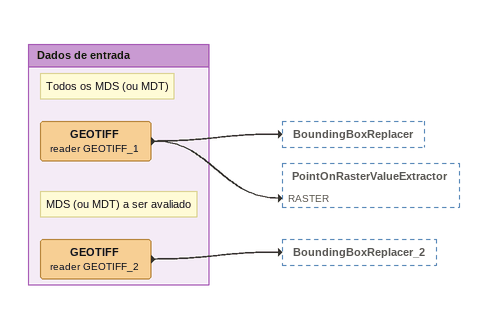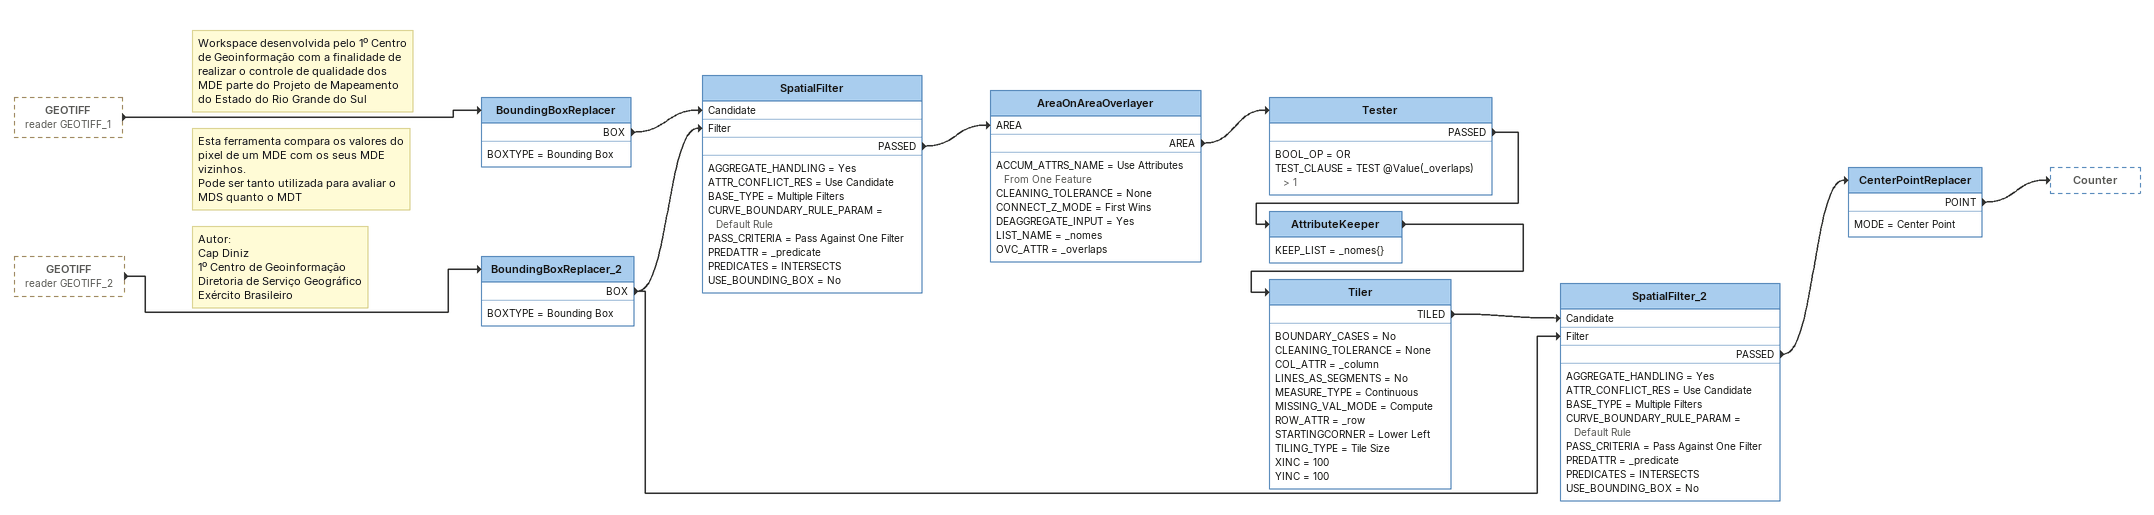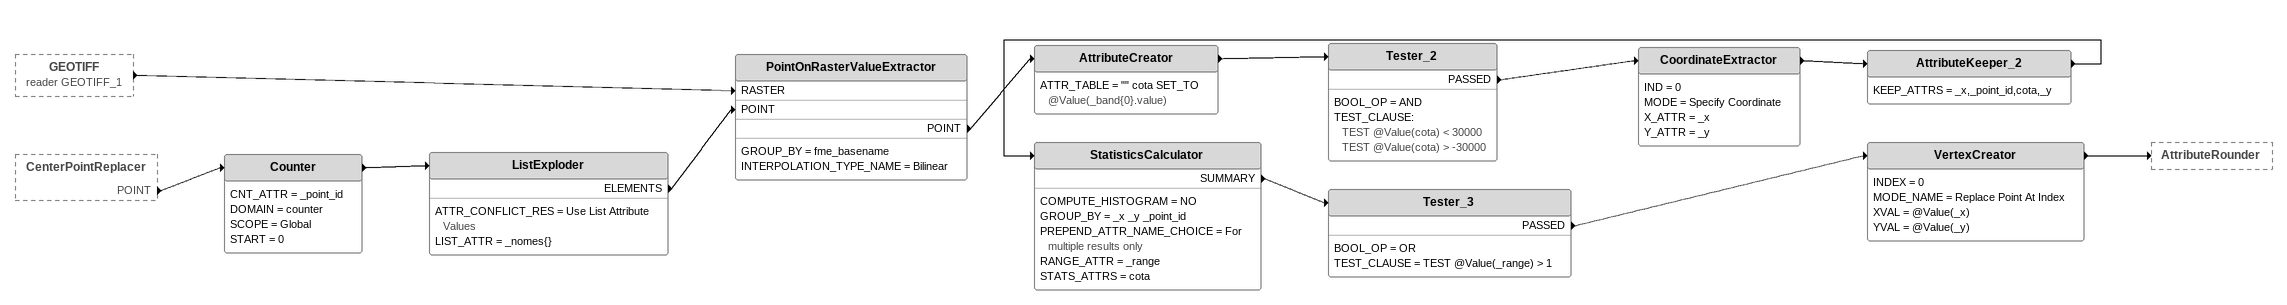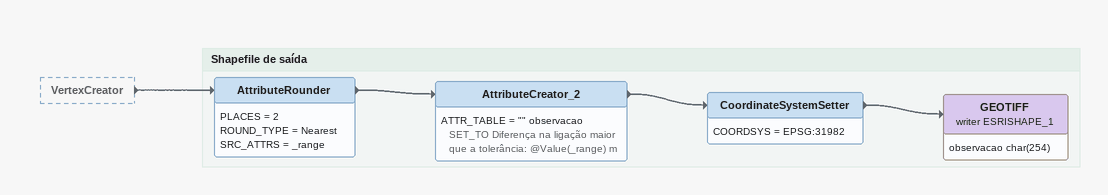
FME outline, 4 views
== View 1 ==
Bookmark: Dados de entrada
Note: Todos os MDS (ou MDT)
GEOTIFF (reader GEOTIFF_1)
    -> BoundingBoxReplacer
    -> PointOnRasterValueExtractor [RASTER]
Note: MDS (ou MDT) a ser avaliado
GEOTIFF (reader GEOTIFF_2)
    -> BoundingBoxReplacer_2

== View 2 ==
GEOTIFF (reader GEOTIFF_1) [outside]
    -> BoundingBoxReplacer
GEOTIFF (reader GEOTIFF_2) [outside]
    -> BoundingBoxReplacer_2
Note: Workspace desenvolvida pelo 1º Centro de Geoinformação com a finalidade de realizar o controle de qualidade dos MDE parte do Projeto de Mapeamento do Estado do Rio Grande do Sul
Note: Esta ferramenta compara os valores do pixel de um MDE com os seus MDE vizinhos. / Pode ser tanto utilizada para avaliar o MDS quanto o MDT
BoundingBoxReplacer
    BOXTYPE = Bounding Box
    BOX -> SpatialFilter [Candidate]
Note: Autor: / Cap Diniz / 1º Centro de Geoinformação / Diretoria de Serviço Geográfico / Exército Brasileiro
BoundingBoxReplacer_2
    BOXTYPE = Bounding Box
    BOX -> SpatialFilter [Filter]
    BOX -> SpatialFilter_2 [Filter]
SpatialFilter
    AGGREGATE_HANDLING = Yes
    ATTR_CONFLICT_RES = Use Candidate
    BASE_TYPE = Multiple Filters
    CURVE_BOUNDARY_RULE_PARAM = Default Rule
    PASS_CRITERIA = Pass Against One Filter
    PREDATTR = _predicate
    PREDICATES = INTERSECTS
    USE_BOUNDING_BOX = No
    PASSED -> AreaOnAreaOverlayer [AREA]
AreaOnAreaOverlayer
    ACCUM_ATTRS_NAME = Use Attributes From One Feature
    CLEANING_TOLERANCE = None
    CONNECT_Z_MODE = First Wins
    DEAGGREGATE_INPUT = Yes
    LIST_NAME = _nomes
    OVC_ATTR = _overlaps
    AREA -> Tester
Tester
    BOOL_OP = OR
    TEST_CLAUSE = TEST @Value(_overlaps) > 1
    PASSED -> AttributeKeeper
AttributeKeeper
    KEEP_LIST = _nomes{}
    -> Tiler
Tiler
    BOUNDARY_CASES = No
    CLEANING_TOLERANCE = None
    COL_ATTR = _column
    LINES_AS_SEGMENTS = No
    MEASURE_TYPE = Continuous
    MISSING_VAL_MODE = Compute
    ROW_ATTR = _row
    STARTINGCORNER = Lower Left
    TILING_TYPE = Tile Size
    XINC = 100
    YINC = 100
    TILED -> SpatialFilter_2 [Candidate]
SpatialFilter_2
    AGGREGATE_HANDLING = Yes
    ATTR_CONFLICT_RES = Use Candidate
    BASE_TYPE = Multiple Filters
    CURVE_BOUNDARY_RULE_PARAM = Default Rule
    PASS_CRITERIA = Pass Against One Filter
    PREDATTR = _predicate
    PREDICATES = INTERSECTS
    USE_BOUNDING_BOX = No
    PASSED -> CenterPointReplacer
CenterPointReplacer
    MODE = Center Point
    POINT -> Counter

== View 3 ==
GEOTIFF (reader GEOTIFF_1) [outside]
    -> PointOnRasterValueExtractor [RASTER]
CenterPointReplacer [outside]
    POINT -> Counter
Counter
    CNT_ATTR = _point_id
    DOMAIN = counter
    SCOPE = Global
    START = 0
    -> ListExploder
ListExploder
    ATTR_CONFLICT_RES = Use List Attribute Values
    LIST_ATTR = _nomes{}
    ELEMENTS -> PointOnRasterValueExtractor [POINT]
PointOnRasterValueExtractor
    GROUP_BY = fme_basename
    INTERPOLATION_TYPE_NAME = Bilinear
    POINT -> AttributeCreator
AttributeCreator
    ATTR_TABLE = "" cota SET_TO @Value(_band{0}.value)
    -> Tester_2
Tester_2
    BOOL_OP = AND
    TEST_CLAUSE:
      TEST @Value(cota) < 30000
      TEST @Value(cota) > -30000
    PASSED -> CoordinateExtractor
CoordinateExtractor
    IND = 0
    MODE = Specify Coordinate
    X_ATTR = _x
    Y_ATTR = _y
    -> AttributeKeeper_2
AttributeKeeper_2
    KEEP_ATTRS = _x,_point_id,cota,_y
    -> StatisticsCalculator
StatisticsCalculator
    COMPUTE_HISTOGRAM = NO
    GROUP_BY = _x _y _point_id
    PREPEND_ATTR_NAME_CHOICE = For multiple results only
    RANGE_ATTR = _range
    STATS_ATTRS = cota
    SUMMARY -> Tester_3
Tester_3
    BOOL_OP = OR
    TEST_CLAUSE = TEST @Value(_range) > 1
    PASSED -> VertexCreator
VertexCreator
    INDEX = 0
    MODE_NAME = Replace Point At Index
    XVAL = @Value(_x)
    YVAL = @Value(_y)
    -> AttributeRounder

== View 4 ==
VertexCreator [outside]
    -> AttributeRounder

Bookmark: Shapefile de saída
AttributeRounder
    PLACES = 2
    ROUND_TYPE = Nearest
    SRC_ATTRS = _range
    -> AttributeCreator_2
AttributeCreator_2
    ATTR_TABLE = "" observacao SET_TO Diferença na ligação maior que a tolerância: @Value(_range) m
    -> CoordinateSystemSetter
CoordinateSystemSetter
    COORDSYS = EPSG:31982
    -> GEOTIFF (writer ESRISHAPE_1)
GEOTIFF (writer ESRISHAPE_1)
    attributes: observacao char(254)
